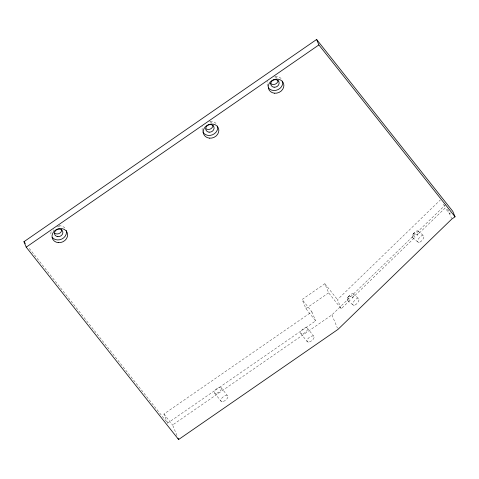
<?xml version="1.0" encoding="UTF-8"?>
<svg xmlns="http://www.w3.org/2000/svg" width="479" height="479" viewBox="0 0 479 479"><rect width="100%" height="100%" fill="white"/><g stroke="black" fill="none" stroke-linecap="round" stroke-linejoin="round"><path stroke-width="0.36" stroke-dasharray="2.4 1.8" d="M443.512 204.132L445.129 208.024L417.143 235.159L414.413 232.878L412.335 234.89L415.065 237.171L352.251 298.064L349.52 295.788L347.449 297.8L350.179 300.076L341.24 308.739L328.636 292.831L324.876 283.748L302.111 299.477L305.871 308.56L315.637 320.882L167.668 423.119L28.584 247.559M352.251 298.064L352.67 297.489A4.281 1.922 -50.2 0 0 352.245 293.765A4.281 1.922 -50.2 0 0 347.64 298.231A4.281 1.922 -50.2 0 0 349.658 300.405L350.179 300.076M414.413 232.878L412.335 234.89M417.143 235.159L417.556 234.578A4.281 1.922 -50.2 0 0 417.137 230.86A4.281 1.922 -50.2 0 0 412.527 235.327A4.281 1.922 -50.2 0 0 414.551 237.494L415.065 237.171M341.24 308.739L337.479 299.656L440.291 199.982M347.449 297.8L349.52 295.788M176.961 435.561L172.584 424.993L331.929 314.889L445.775 204.515M305.871 308.56L328.636 292.831M450.625 212.85L449.541 213.598L445.129 208.024M167.668 423.119L163.908 414.036L311.871 311.799L302.111 299.477M418.047 231.028L423.508 235.584M412.653 237.668L418.113 242.224M353.161 293.932L358.621 298.489M347.766 300.578L353.227 305.135M324.876 283.748L337.479 299.656M307.213 327.953L313.721 336.168M300.878 333.629L307.386 341.844M221.035 387.499L227.543 395.714M214.7 393.175L221.208 401.39M163.908 414.036L172.584 424.993M447.661 209.054L451.517 218.364M331.929 314.889L337.402 328.097M311.871 311.799L315.637 320.882M53.367 230.758A4.281 3.718 -22.5 0 1 53.438 229.764M57.288 226.381A4.281 3.718 -22.5 0 1 60.33 227.046M274.635 76.921A4.281 3.718 -22.5 0 1 277.311 78.299M209.598 121.864A4.281 3.718 -22.5 0 1 212.269 123.235M267.539 86.358A7.963 6.922 -22.5 0 1 267.659 81.526M275.12 76.371A7.963 6.922 -22.5 0 1 281.448 78.945M202.306 130.731A7.963 6.922 -22.5 0 1 202.617 126.468M210.077 121.313A7.963 6.922 -22.5 0 1 216.406 123.881M50.882 234.021A7.963 6.922 -22.5 0 1 51.403 230.956M58.863 225.801A7.963 6.922 -22.5 0 1 65.192 228.369M420.011 242.051A4.281 1.922 -50.2 0 0 423.819 235.985A4.281 1.922 -50.2 0 0 418.61 238.668A4.281 1.922 -50.2 0 0 420.011 242.051M355.119 304.961A4.281 1.922 -50.2 0 0 358.933 298.896A4.281 1.922 -50.2 0 0 353.718 301.578A4.281 1.922 -50.2 0 0 355.119 304.961M309.506 341.904A4.281 2.054 -38.4 0 0 314.05 336.587A4.281 2.054 -38.4 0 0 308.105 338.521A4.281 2.054 -38.4 0 0 309.506 341.904M302.997 333.689A4.281 2.054 -38.4 0 0 307.542 328.372A4.281 2.054 -38.4 0 0 301.596 330.306A4.281 2.054 -38.4 0 0 302.997 333.689M223.328 401.45A4.281 2.054 -38.4 0 0 227.872 396.139A4.281 2.054 -38.4 0 0 221.927 398.067A4.281 2.054 -38.4 0 0 223.328 401.45M216.819 393.235A4.281 2.054 -38.4 0 0 221.364 387.924A4.281 2.054 -38.4 0 0 215.418 389.852A4.281 2.054 -38.4 0 0 216.819 393.235"/><path stroke-width="0.72" d="M23.95 241.709L316.625 39.476L452.793 211.353L455.05 216.801L451.799 219.047L337.952 329.42L178.607 439.524L26.207 247.158L23.95 241.709L25.339 243.464M26.207 247.158L318.882 44.924L316.625 39.476M318.882 44.924L455.05 216.801M178.056 438.201L178.607 439.524M61.749 229.519A4.281 3.718 -22.5 0 1 59.414 233.375A4.281 3.718 -22.5 0 1 54.786 233.237M278.006 80.089A4.281 3.718 -22.5 0 1 275.162 84.178A4.281 3.718 -22.5 0 1 270.318 83.124M212.969 125.031A4.281 3.718 -22.5 0 1 210.628 128.887A4.281 3.718 -22.5 0 1 206 128.749M282.538 81.083A7.963 6.922 -22.5 0 1 278.089 89.609A7.963 6.922 -22.5 0 1 268.438 87.932M217.496 126.025A7.963 6.922 -22.5 0 1 212.413 134.833A7.963 6.922 -22.5 0 1 202.743 131.851M66.282 230.513A7.963 6.922 -22.5 0 1 61.833 239.039A7.963 6.922 -22.5 0 1 52.181 237.356M57.863 236.656A4.281 3.718 -22.5 0 0 62.665 231.291A4.281 3.718 -22.5 0 0 55.528 230.644A4.281 3.718 -22.5 0 0 57.863 236.656M274.12 87.226A4.281 3.718 -22.5 0 0 278.922 81.867A4.281 3.718 -22.5 0 0 271.785 81.22A4.281 3.718 -22.5 0 0 274.12 87.226M209.078 132.168A4.281 3.718 -22.5 0 0 213.885 126.803A4.281 3.718 -22.5 0 0 206.748 126.157A4.281 3.718 -22.5 0 0 209.078 132.168M274.539 93.213A7.963 6.922 -22.5 0 0 283.478 83.238A7.963 6.922 -22.5 0 0 270.198 82.035A7.963 6.922 -22.5 0 0 274.539 93.213M209.503 138.156A7.963 6.922 -22.5 0 0 218.436 128.18A7.963 6.922 -22.5 0 0 205.156 126.977A7.963 6.922 -22.5 0 0 209.503 138.156M58.282 242.637A7.963 6.922 -22.5 0 0 67.222 232.668A7.963 6.922 -22.5 0 0 53.941 231.465A7.963 6.922 -22.5 0 0 58.282 242.637"/></g></svg>
